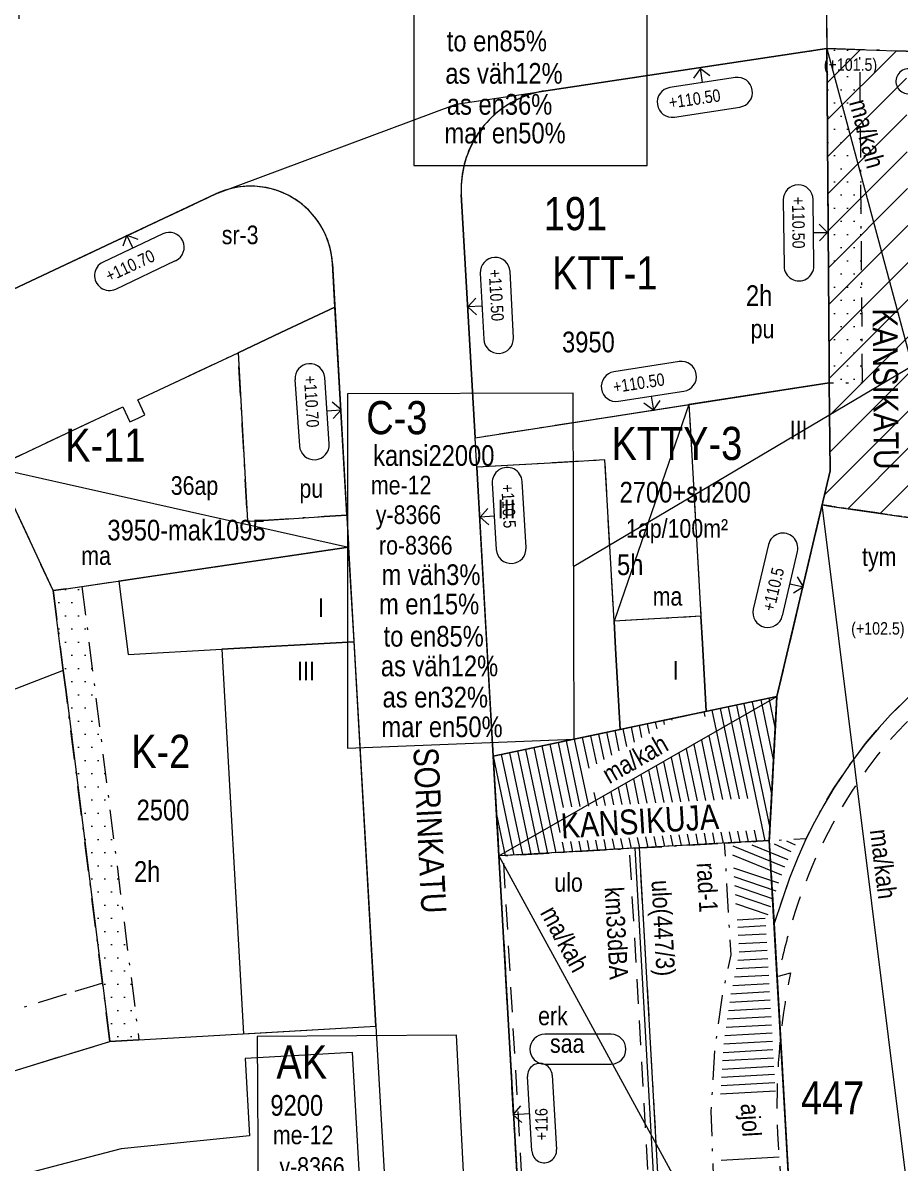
# Model space of a CAD drawing. Header units: metres. Extents: x 24485995 to 24488038, y 6819999 to 6822001.
# Drawn here: x 24487816.6 to 24487922.5, y 6820521.3 to 6820659 of the extents above; entities that cross this region are included whole.
import ezdxf

# ---------------------------------------------------------------- set-up
doc = ezdxf.new("R2010")
doc.units = ezdxf.units.M
for name, pattern in [('k10020', [0]), ('k10040', [10.3, 3.5, -1.5, 0.3, -1.5, 3.5]), ('k10050', [8, 3, -2, 3]), ('K10271', [0]), ('k10400', [0]), ('k10630.1', [0]), ('Osoitus_AK', [0])]:
    doc.linetypes.add(name, pattern=pattern)
for name, color, linetype, lineweight in [('AK_AsemakaavaTeksti_Kadun_puistonnimi', 7, 'Continuous', 0), ('AK_AsemakaavaTeksti_Korttelinumero', 7, 'Continuous', 0), ('AK_AsemakaavaViiva_Kaupunginosan_raja', 7, 'Continuous', 0), ('AK_Kaavamerkinta_Kayttotarkoitusalue', 7, 'Continuous', 0), ('AK_Katualue_Pihakatu', 7, 'Continuous', 0), ('AK_Katualue_Tori', 7, 'Continuous', 0), ('AK_KayttotarkoitusViiva', 7, 'Continuous', 0), ('AK_LiikennointiTeksti_Autopaikkamerkinta_m2', 7, 'Continuous', 0), ('AK_LiikennointiViiva_Ajoneuvoliittymakielto', 7, 'Continuous', 0), ('AK_LiikennointiViiva_Polkuviivoitus', 7, 'Continuous', 0), ('AK_MuuAsemakaavaSymboli_Maarayksen_soikiosymb', 7, 'Continuous', 0), ('AK_MuuAsemakaavaTeksti_Alueenosan_kayttotarkoitus', 7, 'Continuous', 0), ('AK_MuuAsemakaavaTeksti_Erityismaarays', 7, 'Continuous', 0), ('AK_MuuAsemakaavaViiva_alueenosan_raja', 7, 'Continuous', 0), ('AK_MuuAsemakaavaViiva_Merkinnan_alleviivaus', 7, 'Continuous', 0), ('AK_MuuAsemakaavaViiva_Merkinnan_Kohdistusnuoli', 7, 'Continuous', 0), ('AK_MuuAsemakaavaViiva_Ohj_alueenosan_raja', 7, 'Continuous', 0), ('AK_Poistettava_merkintä', 7, 'Continuous', 0), ('AK_RakennusalaTeksti_Huoneistomaara', 7, 'Continuous', 0), ('AK_RakennusalaTeksti_Kerrosala_tai_luku', 7, 'Continuous', 0), ('AK_RakennusalaTeksti_Rakennusoikeus', 7, 'Continuous', 0), ('AK_RakennusalaViiva_Maanalaisen_tilan_viiva', 7, 'Continuous', 0), ('AK_RakennusalaViiva_Rakennusalan_raja__I_', 7, 'Continuous', 0), ('AK_RakentaminenTeksti_Korkeusmerkinta', 7, 'Continuous', 0), ('AK_RakentaminenTeksti_Korkeusmerkinta_ja_soikio', 7, 'Continuous', 0), ('AK_RakentaminenTeksti_Korkeusmerkinta_ja_soikio_ja_nuoli', 7, 'Continuous', 0), ('AK_RakentaminenTeksti_Rakentamismaarays', 7, 'Continuous', 0), ('AK_RakentaminenViiva_dB_yms_aaltoviiva', 7, 'Continuous', 0), ('AK_Tontti_Sitova', 7, 'Continuous', 0), ('AK_YmparistoAlue_Istutettava_alue', 7, 'Continuous', 0)]:
    doc.layers.add(name, color=color, linetype=linetype, lineweight=lineweight)
doc.styles.add('ArialNarrow', font='ARIALN.TTF')

# ---------------------------------------------------------------- blocks, each defined once
blk = doc.blocks.new('AKP43')
at = {"layer": 'AK_RakentaminenTeksti_Korkeusmerkinta_ja_soikio', "color": 7, "linetype": 'Continuous', "lineweight": 13}
for p, q in [((4, 1.8), (-4, 1.8)), ((-4, -1.8), (4, -1.8))]:
    blk.add_line(p, q, dxfattribs=at)
for centre, start, end in [((-4, 0), 90, 270), ((4, 0), 270, 90)]:
    blk.add_arc(centre, 1.8, start, end, dxfattribs=at)

msp = doc.modelspace()

# ---------------------------------------------------------------- hatches: boundary and pattern name
at = {"layer": 'AK_Katualue_Pihakatu', "linetype": 'Continuous', "lineweight": 0}
h = msp.add_hatch(dxfattribs=at)
h.set_pattern_fill('ANSI31', style=0)
h.paths.add_polyline_path([(24487913.08, 6820600.77), (24487914.05, 6820604.9), (24487913.95, 6820615.5), (24487913.93, 6820617.8), (24487913.65, 6820655.88), (24487923.23, 6820655.54), (24487923.76, 6820599.21), (24487914.28, 6820600.59)], flags=0)
at = {"layer": 'AK_Katualue_Tori', "linetype": 'Continuous', "lineweight": 0}
h = msp.add_hatch(dxfattribs=at)
h.set_pattern_fill('NET', style=0)
h.paths.add_polyline_path([(24487725.76, 6820708.1), (24487741.47, 6820727.28), (24487812.58, 6820737.82), (24487821.77, 6820676.21), (24487823.76, 6820662.9), (24487821.77, 6820662.01), (24487768.42, 6820637.9), (24487751.38, 6820644.69, 0.034208)], flags=0)
at = {"layer": 'AK_YmparistoAlue_Istutettava_alue', "linetype": 'Continuous', "lineweight": 0}
h = msp.add_hatch(dxfattribs=at)
h.set_pattern_fill('DOTS', style=0)
h.paths.add_polyline_path([(24487913.65, 6820655.88), (24487913.95, 6820615.5), (24487917.97, 6820615.53), (24487917.65, 6820655.73)], flags=0)
h = msp.add_hatch(dxfattribs=at)
h.set_pattern_fill('DOTS', style=0)
h.paths.add_polyline_path([(24487821.77, 6820590.65), (24487820.24, 6820590.42), (24487821.45, 6820580.77), (24487821.77, 6820578.2), (24487826.19, 6820543.06), (24487827.08, 6820536.01), (24487830.58, 6820536.21), (24487823.7, 6820590.94)], flags=0)

# ---------------------------------------------------------------- linework, layer by layer
at = {"layer": 'AK_AsemakaavaViiva_Kaupunginosan_raja', "linetype": 'k10020', "lineweight": 9, "flags": 128}
for points in [[(24487904.82, 6820684.26), (24487913.51, 6820675.84), (24487913.65, 6820655.88), (24487913.93, 6820617.8), (24487913.95, 6820615.5), (24487914.05, 6820604.9), (24487907.63, 6820577.65), (24487873.37, 6820570.45), (24487873.95, 6820560.2), (24487874.05, 6820558.4), (24487878.54, 6820479.53), (24487878.99, 6820471.61)], [(24487913.63, 6820658.49), (24487913.65, 6820655.88)], [(24487879.71, 6820650.78), (24487913.65, 6820655.88)], [(24487913.65, 6820655.88), (24487923.23, 6820655.54), (24487933.17, 6820655.18), (24487955.79, 6820654.38), (24487980.79, 6820653.1), (24487983.81, 6820652.93), (24487984.07, 6820648.42)], [(24487868.89, 6820649.16), (24487879.71, 6820650.78)], [(24487839.87, 6820638.31), (24487868.89, 6820649.16)], [(24487821.77, 6820629.81), (24487839.87, 6820638.31)], [(24487805.4, 6820622.13), (24487821.77, 6820629.81)]]:
    msp.add_lwpolyline(points, dxfattribs=at)
at = {"layer": 'AK_KayttotarkoitusViiva', "linetype": 'Continuous', "lineweight": 20, "flags": 128}
for points in [[(24487879.71, 6820650.78), (24487913.65, 6820655.88)], [(24487913.65, 6820655.88), (24487923.23, 6820655.54)], [(24487913.95, 6820615.5), (24487913.93, 6820617.8), (24487913.65, 6820655.88)], [(24487805.4, 6820622.13), (24487821.77, 6820629.81), (24487839.87, 6820638.31)], [(24487871.18, 6820608.89), (24487869.51, 6820638.23)], [(24487853.96, 6820629.91), (24487855.91, 6820595.69)], [(24487820.24, 6820590.43), (24487805.4, 6820622.13)], [(24487871.18, 6820608.89), (24487913.95, 6820615.5)], [(24487913.08, 6820600.77), (24487914.05, 6820604.9), (24487913.95, 6820615.5)], [(24487873.37, 6820570.45), (24487871.18, 6820608.89)], [(24487907.63, 6820577.65), (24487913.08, 6820600.77)], [(24487913.08, 6820600.77), (24487914.28, 6820600.59), (24487923.76, 6820599.21)], [(24487820.24, 6820590.43), (24487821.78, 6820590.65), (24487855.91, 6820595.69)], [(24487855.91, 6820595.69), (24487859.2, 6820537.84)], [(24487821.45, 6820580.78), (24487820.24, 6820590.43)], [(24487821.45, 6820580.78), (24487775.55, 6820563.06)], [(24487821.45, 6820580.78), (24487821.78, 6820578.21), (24487827.08, 6820536.01)], [(24487873.37, 6820570.45), (24487907.63, 6820577.65)], [(24487907.63, 6820577.65), (24487906.71, 6820560.26)], [(24487874.05, 6820558.4), (24487873.37, 6820570.45)], [(24487906.71, 6820560.26), (24487874.05, 6820558.4)], [(24487906.71, 6820560.26), (24487910.64, 6820491.38), (24487905.25, 6820491.07), (24487905.82, 6820481.08), (24487878.54, 6820479.53)], [(24487878.54, 6820479.53), (24487874.05, 6820558.4)], [(24487827.08, 6820536.01), (24487859.2, 6820537.84)], [(24487859.2, 6820537.84), (24487864.01, 6820453.34)], [(24487787.51, 6820523.85), (24487821.78, 6820534.38), (24487827.08, 6820536.01)]]:
    msp.add_lwpolyline(points, dxfattribs=at)
at = {"layer": 'AK_KayttotarkoitusViiva', "linetype": 'Continuous', "lineweight": 20}
for centre, radius, start, end in [((24487881.5, 6820638.91), 12, 98.5517, 183.2452), ((24487844.08, 6820629.35), 9.9, 3.254, 115.1551)]:
    msp.add_arc(centre, radius, start, end, dxfattribs=at)
at = {"layer": 'AK_LiikennointiViiva_Ajoneuvoliittymakielto', "linetype": 'k10630.1', "lineweight": 5, "flags": 128}
for points in [[(24487821.77, 6820629.81), (24487839.87, 6820638.31)], [(24487805.4, 6820622.13), (24487821.77, 6820629.81)]]:
    msp.add_lwpolyline(points, dxfattribs=at)
at = {"layer": 'AK_LiikennointiViiva_Ajoneuvoliittymakielto', "linetype": 'k10630.1', "lineweight": 5}
msp.add_arc((24487844.08, 6820629.35), 9.9, 3.254, 115.1551, dxfattribs=at)
at = {"layer": 'AK_LiikennointiViiva_Polkuviivoitus', "linetype": 'Continuous', "lineweight": 0, "flags": 128}
for points in [[(24487905.67, 6820577.25), (24487907.22, 6820569.86)], [(24487906.64, 6820577.45), (24487907.42, 6820573.75)], [(24487899.79, 6820576), (24487902.05, 6820565.25)], [(24487900.77, 6820576.21), (24487903.06, 6820565.3)], [(24487901.75, 6820576.41), (24487904.07, 6820565.35)], [(24487902.73, 6820576.62), (24487906.17, 6820560.23)], [(24487903.65, 6820576.75), (24487906.79, 6820561.79)], [(24487904.63, 6820576.96), (24487907, 6820565.68)], [(24487892.94, 6820574.56), (24487893.12, 6820573.73)], [(24487893.92, 6820574.77), (24487894.03, 6820574.26)], [(24487894.9, 6820574.97), (24487894.94, 6820574.78)], [(24487898.81, 6820575.8), (24487898.93, 6820575.24)], [(24487886.09, 6820573.12), (24487886.74, 6820570.04)], [(24487887.07, 6820573.33), (24487887.65, 6820570.57)], [(24487888.05, 6820573.53), (24487888.56, 6820571.09)], [(24487889.03, 6820573.74), (24487889.47, 6820571.62)], [(24487890.01, 6820573.95), (24487890.38, 6820572.15)], [(24487890.98, 6820574.15), (24487891.29, 6820572.68)], [(24487891.96, 6820574.36), (24487892.21, 6820573.2)], [(24487880.22, 6820571.89), (24487881.82, 6820564.26)], [(24487881.2, 6820572.1), (24487882.83, 6820564.31)], [(24487882.18, 6820572.3), (24487883.85, 6820564.36)], [(24487883.16, 6820572.51), (24487884.86, 6820564.41)], [(24487884.13, 6820572.71), (24487884.92, 6820568.98)], [(24487885.11, 6820572.92), (24487885.83, 6820569.51)], [(24487897.6, 6820571.86), (24487899.02, 6820565.1)], [(24487898.51, 6820572.38), (24487900.03, 6820565.15)], [(24487899.42, 6820572.9), (24487901.04, 6820565.2)], [(24487873.37, 6820570.45), (24487875.88, 6820558.5)], [(24487874.35, 6820570.66), (24487876.89, 6820558.56)], [(24487875.33, 6820570.86), (24487877.9, 6820558.62)], [(24487876.31, 6820571.07), (24487878.91, 6820558.68)], [(24487877.28, 6820571.27), (24487879.92, 6820558.73)], [(24487878.26, 6820571.48), (24487880.93, 6820558.79)], [(24487879.24, 6820571.68), (24487881.43, 6820561.24)], [(24487895.77, 6820570.82), (24487896.99, 6820565)], [(24487896.68, 6820571.34), (24487898.01, 6820565.05)], [(24487893.03, 6820569.26), (24487893.96, 6820564.86)], [(24487893.95, 6820569.78), (24487894.97, 6820564.91)], [(24487894.86, 6820570.3), (24487895.98, 6820564.95)], [(24487890.3, 6820567.7), (24487890.93, 6820564.71)], [(24487891.21, 6820568.22), (24487891.94, 6820564.76)], [(24487892.12, 6820568.74), (24487892.95, 6820564.81)], [(24487888.47, 6820566.65), (24487888.9, 6820564.61)], [(24487889.38, 6820567.17), (24487889.91, 6820564.66)], [(24487885.53, 6820566.07), (24487885.87, 6820564.46)], [(24487886.65, 6820565.61), (24487886.88, 6820564.51)], [(24487887.56, 6820566.13), (24487887.89, 6820564.56)], [(24487873.77, 6820563.4), (24487874.81, 6820558.43)], [(24487891.77, 6820560.7), (24487892.04, 6820559.42)], [(24487892.78, 6820560.76), (24487893.04, 6820559.48)], [(24487893.78, 6820560.82), (24487894.05, 6820559.54)], [(24487894.79, 6820560.89), (24487895.06, 6820559.6)], [(24487895.8, 6820560.95), (24487896.07, 6820559.65)], [(24487896.81, 6820561.01), (24487897.08, 6820559.71)], [(24487897.82, 6820561.07), (24487898.09, 6820559.77)], [(24487898.83, 6820561.14), (24487899.1, 6820559.83)], [(24487899.84, 6820561.2), (24487900.11, 6820559.88)], [(24487900.85, 6820561.26), (24487901.12, 6820559.94)], [(24487901.85, 6820561.32), (24487902.13, 6820560)], [(24487902.86, 6820561.39), (24487903.14, 6820560.06)], [(24487903.87, 6820561.45), (24487904.15, 6820560.11)], [(24487904.88, 6820561.51), (24487905.16, 6820560.17)], [(24487881.68, 6820560.08), (24487881.94, 6820558.85)], [(24487882.69, 6820560.14), (24487882.95, 6820558.91)], [(24487883.7, 6820560.2), (24487883.96, 6820558.96)], [(24487884.71, 6820560.26), (24487884.97, 6820559.02)], [(24487885.71, 6820560.32), (24487885.98, 6820559.08)], [(24487886.72, 6820560.39), (24487886.99, 6820559.14)], [(24487887.73, 6820560.45), (24487888, 6820559.19)], [(24487888.74, 6820560.51), (24487889.01, 6820559.25)], [(24487889.75, 6820560.57), (24487890.02, 6820559.31)], [(24487890.76, 6820560.64), (24487891.03, 6820559.37)], [(24487908.59, 6820557.03), (24487902.33, 6820559.58)], [(24487908.97, 6820557.95), (24487904.66, 6820559.71)], [(24487909.37, 6820558.91), (24487907.33, 6820559.83)], [(24487909.86, 6820559.71), (24487908.84, 6820560.17)], [(24487908.21, 6820556.1), (24487902.31, 6820558.51)], [(24487907.87, 6820555.1), (24487902.42, 6820556.94)], [(24487907.55, 6820554.15), (24487902.48, 6820555.87)], [(24487907.23, 6820553.2), (24487902.54, 6820554.79)], [(24487906.9, 6820552.26), (24487902.61, 6820553.71)], [(24487906.58, 6820551.31), (24487902.67, 6820552.64)], [(24487906.21, 6820550.85), (24487902.82, 6820550.65)], [(24487906.3, 6820549.97), (24487902.9, 6820549.78)], [(24487906.35, 6820548.97), (24487902.96, 6820548.78)], [(24487906.41, 6820547.97), (24487903.02, 6820547.78)], [(24487906.47, 6820546.98), (24487903.07, 6820546.78)], [(24487906.53, 6820545.98), (24487902.93, 6820545.77)], [(24487906.58, 6820544.98), (24487902.72, 6820544.76)], [(24487906.7, 6820542.98), (24487902.29, 6820542.73)], [(24487906.64, 6820543.98), (24487902.51, 6820543.75)], [(24487906.75, 6820541.98), (24487902.08, 6820541.72)], [(24487906.81, 6820540.99), (24487901.93, 6820540.71)], [(24487906.92, 6820538.99), (24487901.64, 6820538.69)], [(24487906.87, 6820539.99), (24487901.78, 6820539.7)], [(24487906.98, 6820537.99), (24487901.5, 6820537.68)], [(24487907.09, 6820535.99), (24487901.21, 6820535.66)], [(24487907.04, 6820536.99), (24487901.35, 6820536.67)], [(24487907.15, 6820535), (24487901.12, 6820534.65)], [(24487907.21, 6820534), (24487901.06, 6820533.65)], [(24487907.32, 6820532), (24487900.94, 6820531.64)], [(24487907.27, 6820533), (24487901, 6820532.64)], [(24487907.38, 6820531), (24487900.89, 6820530.63)], [(24487907.44, 6820530), (24487900.83, 6820529.63)], [(24487907.89, 6820522.02), (24487900.91, 6820521.62)]]:
    msp.add_lwpolyline(points, dxfattribs=at)
at = {"layer": 'AK_MuuAsemakaavaViiva_alueenosan_raja', "linetype": 'k10040', "lineweight": 5, "flags": 128}
for points in [[(24487879.71, 6820650.78), (24487913.65, 6820655.88), (24487913.93, 6820617.8), (24487913.95, 6820615.5)], [(24487913.65, 6820655.88), (24487913.93, 6820617.8), (24487913.95, 6820615.5), (24487914.05, 6820604.9), (24487913.08, 6820600.77), (24487929.13, 6820598.43), (24487928.87, 6820616.79), (24487932.59, 6820655.21), (24487923.23, 6820655.54), (24487913.65, 6820655.88)], [(24487917.97, 6820615.53), (24487917.65, 6820655.73), (24487913.65, 6820655.88), (24487913.93, 6820617.8), (24487913.95, 6820615.5), (24487913.95, 6820615.5), (24487917.97, 6820615.53)], [(24487821.77, 6820629.81), (24487839.87, 6820638.31)], [(24487813.25, 6820605.37), (24487805.4, 6820622.13), (24487821.77, 6820629.81)], [(24487821.78, 6820609.38), (24487828.63, 6820612.6), (24487829.48, 6820610.79), (24487830.49, 6820611.26), (24487831.29, 6820611.64), (24487830.44, 6820613.45), (24487842.56, 6820619.14)], [(24487855.69, 6820599.53), (24487852.94, 6820599.36), (24487846.25, 6820598.95), (24487843.71, 6820598.8), (24487843.05, 6820610.49), (24487842.56, 6820619.14)], [(24487871.39, 6820605.32), (24487871.18, 6820608.89), (24487871.23, 6820608.78), (24487871.18, 6820608.89), (24487897, 6820612.88), (24487897.79, 6820598.85), (24487898.45, 6820587.34), (24487887.97, 6820586.74), (24487886.86, 6820606.21), (24487871.39, 6820605.32)], [(24487813.25, 6820605.37), (24487821.78, 6820609.38)], [(24487878.84, 6820474.31), (24487884.32, 6820474.62), (24487923.96, 6820458.71), (24487926.48, 6820440.58), (24487931.58, 6820425.33), (24487931.29, 6820445.49), (24487930.13, 6820527.32), (24487929.13, 6820598.43), (24487913.08, 6820600.77), (24487907.63, 6820577.65), (24487906.71, 6820560.26), (24487910.64, 6820491.38), (24487905.25, 6820491.07), (24487905.82, 6820481.08), (24487878.54, 6820479.53), (24487878.84, 6820474.31)], [(24487913.08, 6820600.77), (24487907.63, 6820577.65), (24487906.71, 6820560.26), (24487907.28, 6820550.26), (24487910.64, 6820491.38), (24487905.25, 6820491.07), (24487905.82, 6820481.08), (24487909.25, 6820481.28), (24487927.72, 6820460.12), (24487931.14, 6820456.21), (24487929.13, 6820598.43), (24487923.76, 6820599.21), (24487917.05, 6820600.19), (24487913.08, 6820600.77)], [(24487907.63, 6820577.65), (24487906.71, 6820560.26), (24487911.18, 6820560.49), (24487912.17, 6820562.48), (24487913.28, 6820564.52), (24487914.52, 6820566.59), (24487916.61, 6820569.69), (24487918.33, 6820571.96), (24487919.97, 6820573.92), (24487921.34, 6820575.42), (24487923.64, 6820577.68), (24487926.6, 6820580.2), (24487929.15, 6820582.07), (24487932.08, 6820583.9), (24487935.11, 6820585.48), (24487938.1, 6820586.75), (24487941.52, 6820587.9), (24487943.66, 6820588.47), (24487946.27, 6820589), (24487948.89, 6820589.37), (24487951.4, 6820589.58), (24487953.86, 6820589.62), (24487955.84, 6820589.57), (24487957.84, 6820589.43), (24487960.15, 6820589.16), (24487962.55, 6820588.76), (24487965.38, 6820588.13), (24487967.43, 6820587.56), (24487967.35, 6820592.86), (24487966.67, 6820592.96), (24487948.58, 6820595.6), (24487929.13, 6820598.43), (24487923.76, 6820599.21), (24487913.08, 6820600.77), (24487907.63, 6820577.65)], [(24487855.69, 6820599.53), (24487855.91, 6820595.69)], [(24487828.16, 6820591.59), (24487842.03, 6820593.64), (24487855.91, 6820595.69)], [(24487823.7, 6820590.94), (24487828.16, 6820591.59)], [(24487821.78, 6820590.65), (24487823.7, 6820590.94)], [(24487823.7, 6820590.94), (24487830.58, 6820536.21)], [(24487826.19, 6820543.06), (24487821.78, 6820578.21)], [(24487873.37, 6820570.45), (24487907.63, 6820577.65), (24487906.71, 6820560.26), (24487874.05, 6820558.4), (24487873.37, 6820570.45)], [(24487878.54, 6820479.53), (24487874.05, 6820558.4), (24487906.71, 6820560.26), (24487910.64, 6820491.38), (24487905.25, 6820491.07), (24487905.82, 6820481.08), (24487878.54, 6820479.53)], [(24487876.48, 6820515.74), (24487894.62, 6820516.78), (24487893.26, 6820520.16), (24487892.81, 6820528.11), (24487891.03, 6820559.37), (24487874.05, 6820558.4), (24487876.48, 6820515.74)], [(24487905.63, 6820484.39), (24487904.9, 6820497.16), (24487902.57, 6820504.56), (24487900.96, 6820511.87), (24487899.97, 6820519.77), (24487899.71, 6820527.6), (24487900.16, 6820535.22), (24487901.06, 6820541.55), (24487902.09, 6820546.45), (24487901.32, 6820559.95), (24487906.71, 6820560.26)], [(24487911.18, 6820560.49), (24487910.16, 6820558.22)], [(24487910.16, 6820558.22), (24487909.13, 6820555.72)], [(24487909.13, 6820555.72), (24487907.28, 6820550.26)], [(24487907.28, 6820550.26), (24487909.88, 6820504.64)], [(24487826.19, 6820543.06), (24487825.02, 6820542.7), (24487821.78, 6820541.71)], [(24487827.08, 6820536.01), (24487826.19, 6820543.06)], [(24487821.78, 6820541.71), (24487805.73, 6820536.77), (24487807.86, 6820530.11), (24487821.78, 6820534.38)], [(24487821.78, 6820534.38), (24487827.08, 6820536.01)], [(24487830.58, 6820536.21), (24487827.08, 6820536.01)]]:
    msp.add_lwpolyline(points, dxfattribs=at)
at = {"layer": 'AK_MuuAsemakaavaViiva_Merkinnan_alleviivaus', "linetype": 'Continuous', "lineweight": 5, "elevation": 18.38, "flags": 128}
for points in [[(24487863.77, 6820691.65), (24487863.77, 6820641.76), (24487891.95, 6820641.76), (24487891.95, 6820691.81), (24487863.77, 6820691.65)], [(24487855.77, 6820614.17), (24487855.77, 6820571.41), (24487883.16, 6820572.51), (24487883.02, 6820614.25), (24487855.77, 6820614.17)], [(24487844.88, 6820536.62), (24487845.12, 6820497.18), (24487870.95, 6820497.5), (24487868.93, 6820536.78), (24487844.88, 6820536.62)]]:
    msp.add_lwpolyline(points, dxfattribs=at)
at = {"layer": 'AK_MuuAsemakaavaViiva_Merkinnan_Kohdistusnuoli', "linetype": 'Osoitus_AK', "lineweight": 5, "elevation": 9.14, "flags": 128}
msp.add_lwpolyline([(24487883.09, 6820593.38), (24487927.22, 6820619.49)], dxfattribs=at)
at = {"layer": 'AK_MuuAsemakaavaViiva_Ohj_alueenosan_raja', "linetype": 'k10050', "lineweight": 5, "flags": 128}
msp.add_lwpolyline([(24488000, 6820559.88, 0.021835), (24487995.48, 6820565.83, 0.076111), (24487980.02, 6820579.52, 0.075306), (24487965.35, 6820586.06, 0.237514), (24487928.36, 6820579, 0.082329), (24487917.32, 6820567.19, 0.073681), (24487909.49, 6820550.58, 0.023959), (24487907.78, 6820543.88), (24487909.27, 6820544.3, 0.062065), (24487907.71, 6820524.91, 0.106236), (24487917.15, 6820488.62, 0.051421), (24487935.97, 6820459.17), (24487939.92, 6820462.65, 0.074473), (24487954.5, 6820454.97, 0.108166), (24487973.16, 6820452.71, 0.155411), (24487995.53, 6820462.49, 0.032206), (24488000, 6820466.93)], format="xyb", dxfattribs=at)
msp.add_lwpolyline([(24487898.65, 6820501.41), (24487893.16, 6820501.1), (24487889.84, 6820559.3), (24487874.57, 6820558.43), (24487878.45, 6820490.24), (24487880.85, 6820490.38), (24487881.27, 6820483.01), (24487899.64, 6820484.05), (24487898.65, 6820501.41)], dxfattribs=at)
at = {"layer": 'AK_Poistettava_merkintä', "linetype": 'k10040', "lineweight": 0, "flags": 128}
for points in [[(24487820.24, 6820590.43), (24487813.25, 6820605.37)], [(24487821.78, 6820590.65), (24487820.24, 6820590.43)], [(24487820.24, 6820590.43), (24487821.45, 6820580.78)], [(24487821.78, 6820578.2), (24487821.45, 6820580.78)]]:
    msp.add_lwpolyline(points, dxfattribs=at)
at = {"layer": 'AK_RakennusalaViiva_Maanalaisen_tilan_viiva', "linetype": 'Continuous', "lineweight": 5, "flags": 128}
for points in [[(24487913.65, 6820655.88), (24487929.13, 6820598.43)], [(24487897.09, 6820612.84), (24487897, 6820612.88), (24487887.97, 6820586.74)], [(24487813.19, 6820605.27), (24487821.78, 6820603.34)], [(24487821.78, 6820603.34), (24487855.91, 6820595.69)], [(24487931.14, 6820456.21), (24487913.08, 6820600.77)], [(24487874.05, 6820558.4), (24487907.63, 6820577.65)], [(24487874.05, 6820558.4), (24487910.64, 6820491.38)]]:
    msp.add_lwpolyline(points, dxfattribs=at)
at = {"layer": 'AK_RakennusalaViiva_Rakennusalan_raja__I_', "linetype": 'K10271', "lineweight": 9, "flags": 128}
for points in [[(24487897, 6820612.88), (24487913.95, 6820615.5), (24487913.93, 6820617.8), (24487913.65, 6820655.88), (24487879.71, 6820650.78), (24487879.3, 6820650.71), (24487878.9, 6820650.63), (24487878.5, 6820650.53), (24487878.1, 6820650.42), (24487877.71, 6820650.3), (24487877.32, 6820650.16), (24487876.93, 6820650.01), (24487876.55, 6820649.85), (24487876.18, 6820649.67), (24487875.82, 6820649.48), (24487875.45, 6820649.28), (24487875.1, 6820649.07), (24487874.76, 6820648.84), (24487874.42, 6820648.61), (24487874.09, 6820648.36), (24487873.77, 6820648.1), (24487873.46, 6820647.83), (24487873.16, 6820647.54), (24487872.87, 6820647.25), (24487872.58, 6820646.95), (24487872.31, 6820646.64), (24487872.05, 6820646.32), (24487871.8, 6820645.99), (24487871.57, 6820645.65), (24487871.34, 6820645.31), (24487871.13, 6820644.96), (24487870.92, 6820644.6), (24487870.74, 6820644.23), (24487870.56, 6820643.86), (24487870.4, 6820643.48), (24487870.25, 6820643.09), (24487870.11, 6820642.7), (24487869.98, 6820642.31), (24487869.87, 6820641.91), (24487869.78, 6820641.51), (24487869.7, 6820641.11), (24487869.63, 6820640.7), (24487869.57, 6820640.29), (24487869.53, 6820639.88), (24487869.51, 6820639.47), (24487869.49, 6820639.06), (24487869.5, 6820638.64), (24487869.51, 6820638.23), (24487871.18, 6820608.89), (24487897, 6820612.88)], [(24487839.87, 6820638.31), (24487821.77, 6820629.81), (24487805.4, 6820622.13), (24487813.25, 6820605.37), (24487821.78, 6820609.38), (24487828.63, 6820612.6), (24487829.48, 6820610.79), (24487830.49, 6820611.26), (24487831.29, 6820611.64), (24487830.44, 6820613.45), (24487842.56, 6820619.14), (24487847.73, 6820621.57), (24487854.26, 6820624.63), (24487853.96, 6820629.91), (24487853.94, 6820630.26), (24487853.9, 6820630.6), (24487853.85, 6820630.94), (24487853.79, 6820631.28), (24487853.71, 6820631.62), (24487853.63, 6820631.95), (24487853.53, 6820632.29), (24487853.42, 6820632.61), (24487853.31, 6820632.94), (24487853.17, 6820633.26), (24487853.03, 6820633.57), (24487852.88, 6820633.88), (24487852.72, 6820634.19), (24487852.54, 6820634.48), (24487852.36, 6820634.78), (24487852.16, 6820635.06), (24487851.96, 6820635.34), (24487851.75, 6820635.61), (24487851.52, 6820635.88), (24487851.29, 6820636.13), (24487851.05, 6820636.38), (24487850.8, 6820636.62), (24487850.54, 6820636.85), (24487850.28, 6820637.07), (24487850.01, 6820637.28), (24487849.73, 6820637.48), (24487849.44, 6820637.67), (24487849.15, 6820637.86), (24487848.85, 6820638.03), (24487848.54, 6820638.19), (24487848.23, 6820638.34), (24487847.91, 6820638.48), (24487847.59, 6820638.61), (24487847.27, 6820638.72), (24487846.94, 6820638.83), (24487846.61, 6820638.92), (24487846.27, 6820639.01), (24487845.94, 6820639.08), (24487845.59, 6820639.13), (24487845.25, 6820639.18), (24487844.91, 6820639.22), (24487844.56, 6820639.24), (24487844.22, 6820639.25), (24487843.87, 6820639.25), (24487843.53, 6820639.24), (24487843.19, 6820639.21), (24487842.84, 6820639.17), (24487842.5, 6820639.13), (24487842.16, 6820639.06), (24487841.82, 6820638.99), (24487841.49, 6820638.91), (24487841.16, 6820638.81), (24487840.83, 6820638.7), (24487840.5, 6820638.58), (24487840.18, 6820638.45), (24487839.87, 6820638.31)], [(24487855.69, 6820599.53), (24487854.26, 6820624.63), (24487847.73, 6820621.57), (24487842.56, 6820619.14), (24487843.05, 6820610.49), (24487843.71, 6820598.8), (24487846.25, 6820598.95), (24487852.94, 6820599.36), (24487855.69, 6820599.53)], [(24487913.95, 6820615.5), (24487897, 6820612.88), (24487897.14, 6820610.37), (24487898.45, 6820587.34), (24487898.64, 6820584.06), (24487899.1, 6820575.86), (24487907.63, 6820577.65), (24487914.05, 6820604.9), (24487913.95, 6820615.5)], [(24487886.86, 6820606.21), (24487881.73, 6820605.91), (24487871.39, 6820605.32), (24487872.49, 6820585.85), (24487873.37, 6820570.45), (24487888.71, 6820573.67), (24487888.15, 6820583.46), (24487887.97, 6820586.74), (24487886.86, 6820606.21)], [(24487856.56, 6820584.26), (24487855.91, 6820595.69), (24487828.16, 6820591.59), (24487829.27, 6820582.71), (24487840.58, 6820583.35), (24487856.56, 6820584.26)], [(24488000, 6820554.01), (24487999.92, 6820554.22), (24487996.33, 6820567.92), (24487994.1, 6820570.38), (24487991.38, 6820573.11), (24487989.23, 6820575.07), (24487987.04, 6820576.93), (24487984.84, 6820578.64), (24487981.58, 6820580.9), (24487978.6, 6820582.7), (24487975.69, 6820584.24), (24487972.49, 6820585.7), (24487969.51, 6820586.87), (24487967.43, 6820587.56), (24487965.38, 6820588.13), (24487962.55, 6820588.76), (24487960.15, 6820589.16), (24487957.84, 6820589.43), (24487955.84, 6820589.57), (24487953.86, 6820589.62), (24487951.4, 6820589.58), (24487948.89, 6820589.37), (24487946.27, 6820589), (24487943.66, 6820588.47), (24487941.52, 6820587.9), (24487938.1, 6820586.75), (24487935.11, 6820585.48), (24487932.08, 6820583.9), (24487929.15, 6820582.07), (24487926.6, 6820580.2), (24487923.64, 6820577.68), (24487921.34, 6820575.42), (24487919.97, 6820573.92), (24487918.33, 6820571.96), (24487916.61, 6820569.69), (24487914.52, 6820566.59), (24487913.28, 6820564.52), (24487912.17, 6820562.48), (24487911.18, 6820560.49), (24487910.16, 6820558.22), (24487909.13, 6820555.72), (24487907.28, 6820550.26)], [(24487898.45, 6820587.34), (24487887.97, 6820586.74), (24487888.15, 6820583.46), (24487888.71, 6820573.67), (24487899.1, 6820575.86), (24487898.64, 6820584.06), (24487898.45, 6820587.34)], [(24487840.58, 6820583.35), (24487843.23, 6820536.93), (24487859.2, 6820537.84), (24487856.56, 6820584.26), (24487840.58, 6820583.35)], [(24487891.03, 6820559.37), (24487874.05, 6820558.4), (24487878.35, 6820482.84), (24487901.71, 6820484.17), (24487900.74, 6820501.53), (24487893.26, 6820520.16), (24487891.03, 6820559.37)], [(24487907.28, 6820550.26), (24487909.88, 6820504.64), (24487912.81, 6820495.87), (24487916.69, 6820487.34), (24487920.87, 6820479.64), (24487925.49, 6820472.16), (24487930.27, 6820465.01), (24487934.29, 6820459.9), (24487942.65, 6820449.28), (24487944.77, 6820448.97), (24487946.91, 6820448.89), (24487969.37, 6820449.2), (24487976.36, 6820449.3), (24487990.55, 6820456.53), (24487996.92, 6820461.07), (24488000, 6820464.11)], [(24487828.44, 6820523.04), (24487821.78, 6820521.3), (24487790.35, 6820513.06), (24487802.85, 6820466.65), (24487821.78, 6820471.9), (24487846.59, 6820478.77), (24487846.91, 6820478.86), (24487847.68, 6820465.48), (24487852.72, 6820458.79), (24487863.66, 6820459.41), (24487862.86, 6820473.47), (24487862.85, 6820473.74), (24487859.85, 6820473.56), (24487856.37, 6820534.68), (24487843.4, 6820533.94), (24487843.93, 6820524.61), (24487828.44, 6820523.04)]]:
    msp.add_lwpolyline(points, dxfattribs=at)
at = {"layer": 'AK_RakentaminenTeksti_Korkeusmerkinta_ja_soikio_ja_nuoli', "linetype": 'Continuous', "lineweight": 5, "flags": 128}
for points in [[(24487898.4, 6820653.44), (24487897.56, 6820652.3)], [(24487898.4, 6820653.44), (24487899.54, 6820652.6)], [(24487898.65, 6820651.76), (24487898.4, 6820653.44)], [(24487902.61, 6820652.36), (24487894.7, 6820651.15)], [(24487895.25, 6820647.59), (24487903.15, 6820648.8)], [(24487908.4, 6820637.59), (24487908.49, 6820629.59)], [(24487912.09, 6820629.64), (24487912, 6820637.64)], [(24487912.04, 6820633.64), (24487913.74, 6820633.66)], [(24487913.74, 6820633.66), (24487912.73, 6820634.65)], [(24487913.74, 6820633.66), (24487912.76, 6820632.65)], [(24487833.48, 6820633.51), (24487826.25, 6820630.09)], [(24487829.14, 6820633.34), (24487828.66, 6820632)], [(24487829.14, 6820633.34), (24487830.47, 6820632.86)], [(24487829.86, 6820631.8), (24487829.14, 6820633.34)], [(24487827.79, 6820626.83), (24487835.02, 6820630.26)], [(24487871.81, 6820628.76), (24487872.22, 6820620.77)], [(24487875.82, 6820620.95), (24487875.41, 6820628.94)], [(24487870.32, 6820624.67), (24487871.27, 6820625.72)], [(24487872.02, 6820624.76), (24487870.32, 6820624.67)], [(24487870.32, 6820624.67), (24487871.37, 6820623.73)], [(24487895.85, 6820618.07), (24487887.94, 6820616.84)], [(24487849.43, 6820615.9), (24487849.97, 6820607.91)], [(24487853.56, 6820608.16), (24487853.02, 6820616.14)], [(24487888.49, 6820613.28), (24487896.4, 6820614.51)], [(24487854.99, 6820612.26), (24487853.92, 6820613.19)], [(24487892.71, 6820612.22), (24487891.56, 6820613.05)], [(24487892.45, 6820613.9), (24487892.71, 6820612.22)], [(24487892.71, 6820612.22), (24487893.54, 6820613.36)], [(24487853.29, 6820612.15), (24487854.99, 6820612.26)], [(24487854.99, 6820612.26), (24487854.06, 6820611.2)], [(24487873.26, 6820603.39), (24487873.74, 6820595.41)], [(24487877.33, 6820595.62), (24487876.86, 6820603.61)], [(24487871.8, 6820599.3), (24487872.74, 6820600.36)], [(24487873.5, 6820599.4), (24487871.8, 6820599.3)], [(24487871.8, 6820599.3), (24487872.86, 6820598.36)], [(24487906.61, 6820595.98), (24487904.78, 6820588.19)], [(24487908.29, 6820587.37), (24487910.11, 6820595.16)], [(24487909.2, 6820591.26), (24487910.85, 6820590.88)], [(24487910.85, 6820590.88), (24487910.11, 6820592.08)], [(24487910.85, 6820590.88), (24487909.65, 6820590.13)], [(24487880.5, 6820531.95), (24487881.03, 6820522.96)], [(24487878.04, 6820522.79), (24487877.5, 6820531.77)], [(24487875.77, 6820527.16), (24487876.71, 6820528.22)], [(24487877.77, 6820527.28), (24487875.77, 6820527.16)], [(24487875.77, 6820527.16), (24487876.83, 6820526.22)]]:
    msp.add_lwpolyline(points, dxfattribs=at)
at = {"layer": 'AK_RakentaminenTeksti_Korkeusmerkinta_ja_soikio_ja_nuoli', "linetype": 'Continuous', "lineweight": 5}
for centre, radius, start, end in [((24487923.5, 6820651.91), 1.5, 87.7631, 267.7651), ((24487902.88, 6820650.58), 1.8, 278.7261, 98.7261), ((24487894.97, 6820649.37), 1.8, 98.7261, 278.7261), ((24487834.25, 6820631.88), 1.8, 295.3432, 115.3432), ((24487827.02, 6820628.46), 1.8, 115.3432, 295.3432), ((24487873.61, 6820628.85), 1.8, 2.945, 182.945), ((24487874.02, 6820620.86), 1.8, 182.945, 2.945), ((24487851.23, 6820616.02), 1.8, 3.8546, 183.8546), ((24487896.12, 6820616.29), 1.8, 278.8207, 98.8207), ((24487888.22, 6820615.06), 1.8, 98.8207, 278.8207), ((24487851.77, 6820608.03), 1.8, 183.8546, 3.8546), ((24487908.36, 6820595.57), 1.8, 346.8223, 166.8223), ((24487906.53, 6820587.78), 1.8, 166.8223, 346.8223), ((24487879, 6820531.86), 1.5, 3.4117, 183.4136), ((24487879.53, 6820522.87), 1.5, 183.4136, 3.4156)]:
    msp.add_arc(centre, radius, start, end, dxfattribs=at)
for centre, major_axis, start_param, end_param in [((24487910.2, 6820637.62), (-1.8, -0.02), 3.141593, 6.283185), ((24487910.29, 6820629.62), (-1.8, -0.02), 0, 3.141593), ((24487875.06, 6820603.5), (1.8, 0.11), 0, 3.141593), ((24487875.54, 6820595.51), (1.8, 0.11), 3.141593, 6.283185)]:
    msp.add_ellipse(centre, major_axis=major_axis, ratio=1, start_param=start_param, end_param=end_param, dxfattribs=at)
at = {"layer": 'AK_RakentaminenViiva_dB_yms_aaltoviiva', "linetype": 'k10400', "lineweight": 0, "flags": 128}
msp.add_lwpolyline([(24487901.23, 6820484.14), (24487900.24, 6820501.45), (24487892.74, 6820520.12), (24487890.53, 6820559.34)], dxfattribs=at)
at = {"layer": 'AK_Tontti_Sitova', "linetype": 'Continuous', "lineweight": 9, "flags": 128}
msp.add_lwpolyline([(24487913.08, 6820600.77), (24487914.28, 6820600.59), (24487923.76, 6820599.21), (24487929.13, 6820598.43), (24487931.29, 6820445.49), (24487931.58, 6820425.33), (24487921.86, 6820454.4), (24487878.99, 6820471.61), (24487878.54, 6820479.53), (24487905.82, 6820481.08), (24487905.25, 6820491.07), (24487910.64, 6820491.38), (24487906.71, 6820560.26), (24487907.63, 6820577.65), (24487913.08, 6820600.77)], dxfattribs=at)

# ---------------------------------------------------------------- block references
at = {"layer": 'AK_MuuAsemakaavaSymboli_Maarayksen_soikiosymb', "color": 7, "lineweight": 5}
msp.add_blockref('AKP43', (24487883.6, 6820535.07), dxfattribs=at)

# ---------------------------------------------------------------- texts
at = {"layer": 'AK_AsemakaavaTeksti_Kadun_puistonnimi', "linetype": 'Continuous', "lineweight": 5, "style": 'ArialNarrow'}
for s, rotation, p in [('KANSIKATU', 270.5305, (24487919.18, 6820624.5)), ('SORINKATU', 272.8776, (24487863.72, 6820571.41)), ('KANSIKUJA', 3.5065, (24487881.63, 6820560.51))]:
    msp.add_text(s, height=3, rotation=rotation, dxfattribs=at).set_placement(p)
at = {"layer": 'AK_AsemakaavaTeksti_Korttelinumero', "linetype": 'Continuous', "lineweight": 5, "style": 'ArialNarrow'}
for s, p in [('191', (24487879.47, 6820633.94)), ('447', (24487910.54, 6820527.2))]:
    msp.add_text(s, height=4, dxfattribs=at).set_placement(p)
at = {"layer": 'AK_Kaavamerkinta_Kayttotarkoitusalue', "linetype": 'Continuous', "lineweight": 0, "style": 'ArialNarrow'}
for s, p in [('KTT-1', (24487880.48, 6820626.78)), ('C-3', (24487858.04, 6820609.31)), ('KTTY-3', (24487887.66, 6820606.2)), ('K-11', (24487821.69, 6820605.99)), ('K-2', (24487829.66, 6820569.03)), ('AK', (24487847.19, 6820531.52))]:
    msp.add_text(s, height=4, dxfattribs=at).set_placement(p)
at = {"layer": 'AK_LiikennointiTeksti_Autopaikkamerkinta_m2', "linetype": 'Continuous', "lineweight": 0, "style": 'ArialNarrow'}
for s, p in [('36ap', (24487834.43, 6820601.99)), ('1ap/100m²', (24487889.41, 6820596.81))]:
    msp.add_text(s, height=2.25, dxfattribs=at).set_placement(p)
at = {"layer": 'AK_MuuAsemakaavaTeksti_Alueenosan_kayttotarkoitus', "linetype": 'Continuous', "lineweight": 0, "style": 'ArialNarrow'}
for s, rotation, p in [('ma/kah', 285.0736, (24487916.33, 6820649.38)), ('ma/kah', 29.8277, (24487887.39, 6820567.04)), ('ma/kah', 276.9842, (24487918.85, 6820561.49)), ('ma/kah', 298.6247, (24487878.98, 6820551.55)), ('ajol', 273.2617, (24487903.26, 6820528.46))]:
    msp.add_text(s, height=2.25, rotation=rotation, dxfattribs=at).set_placement(p)
for s, p in [('pu', (24487904.46, 6820620.9)), ('pu', (24487849.97, 6820601.64)), ('ma', (24487823.62, 6820593.54)), ('tym', (24487917.91, 6820593.41)), ('ma', (24487892.63, 6820588.62)), ('ulo', (24487880.75, 6820554.08)), ('erk', (24487878.79, 6820537.97))]:
    msp.add_text(s, height=2.25, dxfattribs=at).set_placement(p)
at = {"layer": 'AK_MuuAsemakaavaTeksti_Erityismaarays', "linetype": 'Continuous', "lineweight": 0, "style": 'ArialNarrow'}
for s, p in [('sr-3', (24487840.59, 6820632.25)), ('me-12', (24487858.6, 6820602.04)), ('y-8366', (24487859.19, 6820598.47)), ('ro-8366', (24487859.58, 6820594.78)), ('saa', (24487880.23, 6820534.64)), ('me-12', (24487846.76, 6820523.6)), ('y-8366', (24487847.55, 6820519.78))]:
    msp.add_text(s, height=2.25, dxfattribs=at).set_placement(p)
for s, rotation, p in [('ulo(447/3)', 273.0801, (24487892.48, 6820555.43)), ('km33dBA', 273.2574, (24487886.81, 6820554.59))]:
    msp.add_text(s, height=2.25, rotation=rotation, dxfattribs=at).set_placement(p)
at = {"layer": 'AK_RakennusalaTeksti_Huoneistomaara', "linetype": 'Continuous', "lineweight": 0, "style": 'ArialNarrow'}
for s, p in [('2h', (24487903.89, 6820624.79)), ('5h', (24487888.32, 6820592.3)), ('2h', (24487829.99, 6820555.27))]:
    msp.add_text(s, height=2.5, dxfattribs=at).set_placement(p)
at = {"layer": 'AK_RakennusalaTeksti_Kerrosala_tai_luku', "linetype": 'Continuous', "lineweight": 0, "style": 'ArialNarrow'}
for s, p in [('III', (24487909.17, 6820608.68)), ('III', (24487873.91, 6820599.14)), ('I', (24487852.2, 6820587.25)), ('III', (24487849.68, 6820579.61)), ('I', (24487895.05, 6820579.67))]:
    msp.add_text(s, height=2.25, dxfattribs=at).set_placement(p)
at = {"layer": 'AK_RakennusalaTeksti_Rakennusoikeus', "linetype": 'Continuous', "lineweight": 0, "style": 'ArialNarrow'}
for s, p in [('to en85%', (24487867.76, 6820655.53)), ('as väh12%', (24487867.59, 6820651.62)), ('as en36%%%', (24487867.77, 6820647.88, 18.38)), ('mar en50%%%', (24487867.48, 6820644.42)), ('3950', (24487881.68, 6820619.19)), ('kansi22000', (24487858.87, 6820605.49)), ('2700+su200', (24487888.63, 6820601.06)), ('3950-mak1095', (24487826.78, 6820596.48)), ('m väh3%', (24487859.89, 6820591.1, 18.38)), ('m en15%%%', (24487859.58, 6820587.57)), ('to en85%', (24487860.13, 6820583.67)), ('as väh12%', (24487859.8, 6820580.09)), ('as en32%%%', (24487860.01, 6820576.32, 18.38)), ('mar en50%%%', (24487859.87, 6820572.74)), ('2500', (24487830.31, 6820562.7)), ('9200', (24487846.46, 6820527.04))]:
    msp.add_text(s, height=2.5, dxfattribs=at).set_placement(p)
at = {"layer": 'AK_RakentaminenTeksti_Korkeusmerkinta', "linetype": 'Continuous', "lineweight": 0, "style": 'ArialNarrow'}
for s, p in [('(+101.5)', (24487913.29, 6820653.18, 18.38)), ('(+102.5)', (24487916.6, 6820585.12))]:
    msp.add_text(s, height=1.5, dxfattribs=at).set_placement(p)
for s, rotation, p in [('+110.50', 8.3595, (24487894.71, 6820648.6)), ('+110.50', 270.4123, (24487909.46, 6820637.98)), ('+110.70', 25.1528, (24487827, 6820627.64)), ('+110.50', 273.3229, (24487872.81, 6820629.17)), ('+110.70', 273.2542, (24487850.5, 6820616.34)), ('+110.50', 8.7777, (24487887.97, 6820614.27)), ('+110.5', 273.2599, (24487874.33, 6820603.23)), ('+110.5', 76.7305, (24487907.31, 6820587.83)), ('+116', 90.5907, (24487879.96, 6820524.09, 18.38))]:
    msp.add_text(s, height=1.5, rotation=rotation, dxfattribs=at).set_placement(p)
at = {"layer": 'AK_RakentaminenTeksti_Rakentamismaarays', "linetype": 'Continuous', "lineweight": 0, "style": 'ArialNarrow'}
msp.add_text('rad-1', height=2.25, rotation=273.2556, dxfattribs=at).set_placement((24487897.94, 6820557.53))

doc.saveas('drawing.dxf')
